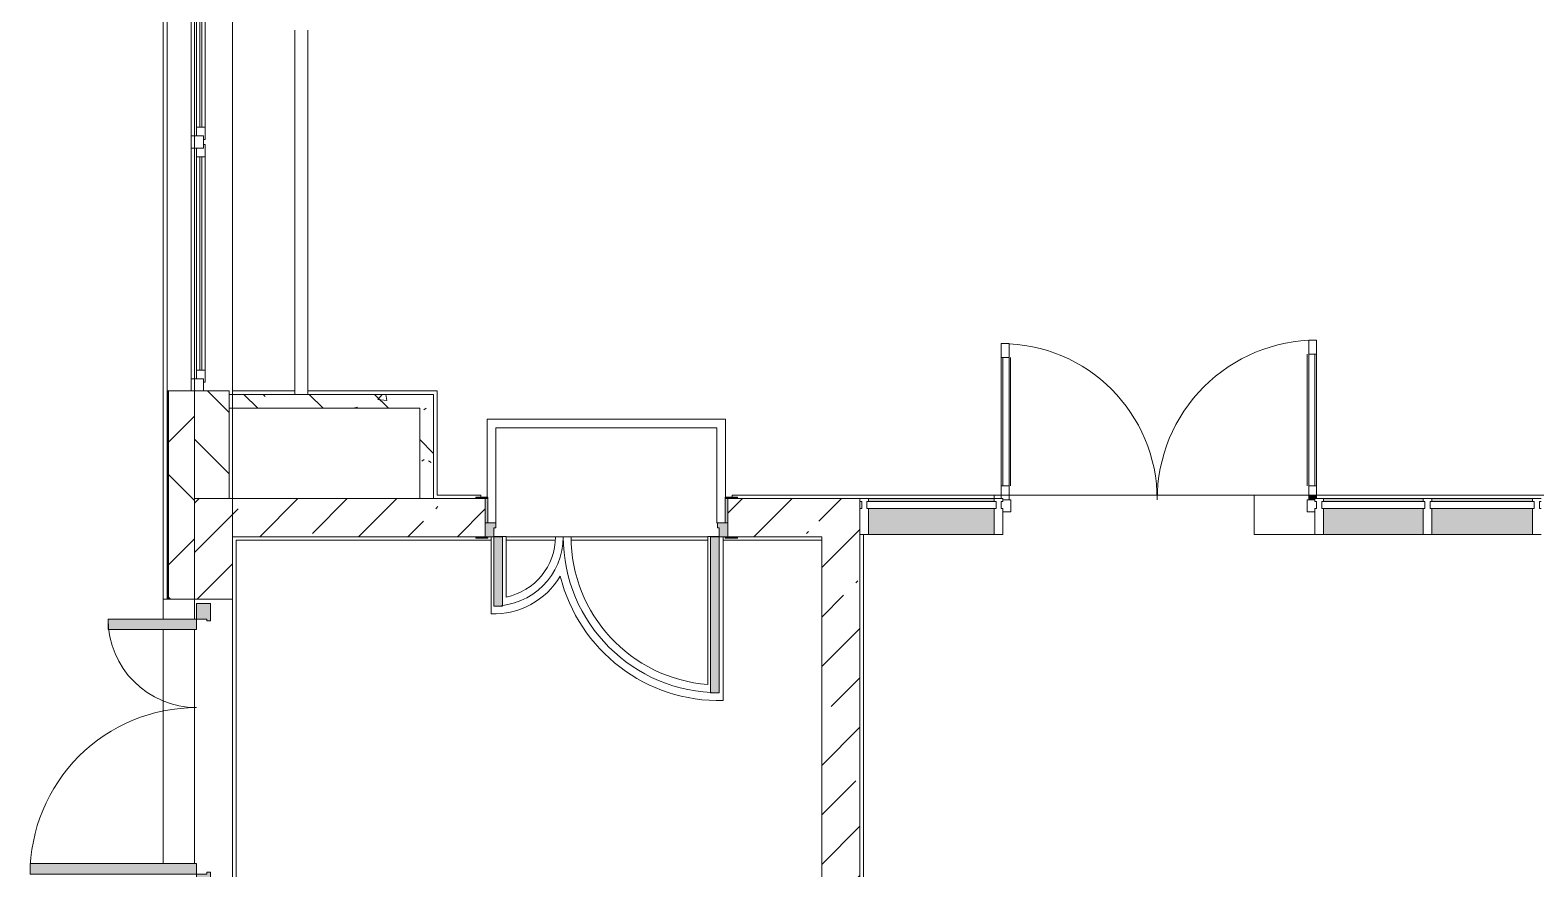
# Model space of a CAD drawing. Header units: millimetres. Extents: x 81425 to 274970, y -8553 to 29000.
# Drawn here: x 146902 to 155590, y 5765 to 10600 of the extents above; entities that cross this region are included whole.
import ezdxf

# ---------------------------------------------------------------- set-up
doc = ezdxf.new("R2010")
doc.units = ezdxf.units.MM
for name, color, linetype, lineweight, true_color in [('A-DETL-GENF-2', 7, 'Continuous', 5, 0xaaaaaa), ('A-DETL-GENF-3', 7, 'Continuous', 5, 0xe2e2e2), ('A-DOOR-5', 7, 'Continuous', 5, 0xe2e2e2), ('A-DOOR-6', 7, 'Continuous', 5, 0xaaaaaa), ('A-DOOR-FRAM-3', 7, 'Continuous', 5, 0xe2e2e2), ('A-DOOR-FRAM-4', 7, 'Continuous', 5, 0xaaaaaa), ('A-FLOR-2', 7, 'Continuous', 5, 0xaaaaaa), ('A-GLAZ-CWMG-3', 7, 'Continuous', 5, 0x383e42), ('I-WALL-5', 7, 'Continuous', 5, 0x787878)]:
    doc.layers.add(name, color=color, linetype=linetype, lineweight=lineweight, true_color=true_color)
for name, color, linetype, lineweight in [('A-GLAZ-3', 7, 'Continuous', 5), ('A-GLAZ-CURT-2', 7, 'Continuous', 5), ('A-GLAZ-CWMG-2', 7, 'Continuous', 5), ('A-WALL', 7, 'Continuous', 9), ('A-WALL-7', 7, 'Continuous', 5), ('I-WALL-3', 7, 'Continuous', 5), ('Оси', 7, 'Continuous', 9)]:
    doc.layers.add(name, color=color, linetype=linetype, lineweight=lineweight)
pattern_1 = [(45, (147960.08, 0), (-285.123, 285.123), []), (45, (148245.2, 0), (-285.123, 285.123), [504.031, -100.806, 16.764, -84.042])]
pattern_2 = [(135, (147960.1, 0), (-377.17, -377.17), [533.4, -88.9, 17.78, -88.9]), (135, (147960.1, 376.94), (-377.17, -377.17), []), (50, (147960.1, 0), (637.645, -55.787), [66.675, -733.425]), (355, (147960.1, 0), (-123.35, 668.7), [53.34, -586.74]), (100.451, (148013.2, -4.65), (514.3, 612.91), [56.665, -623.315]), (46.184, (147960.1, 177.8), (948.78, -147.15), [100.01, -1100.14]), (96.636, (148039.1, 165.5), (830.91, 866), [85, -934.97]), (351.184, (147960.1, 177.8), (830.92, 865.99), [80.01, -880.11]), (21, (148049, 133.35), (530.65, -357.928), [66.675, -733.425]), (326, (148049, 133.35), (216.31, 644.66), [53.34, -586.74]), (71.451, (148093.2, 103.5), (746.96, 286.724), [56.665, -623.315]), (37.5, (147960.08, 0), (10.8105, 295.9426), [16.764, -562.864, 16.764, -578.866, -588.962]), (37.5, (147960.08, 0), (10.8105, 295.9426), [-1175.258, 16.764, -572.198]), (7.5, (147960.08, 0), (233.869, 350.632), [16.764, -322.834, 16.764, -549.529, -224.472]), (7.5, (147960.08, 0), (233.869, 350.632), [-905.89, 16.764, -207.708]), (327.5, (147761.83, 0), (474.568, -20.051), [16.764, -205.486, 16.764, -676.656, -920.115]), (327.5, (147761.83, 0), (474.568, -20.051), [-915.67, 16.764, -903.35]), (317.5, (147672.93, 0), (518.452, 88.993), [16.764, -272.16, 16.764, -443.738, -653.415]), (317.5, (147672.93, 0), (518.452, 88.993), [-749.427, 16.764, -636.65])]

# ---------------------------------------------------------------- blocks, each defined once
blk = doc.blocks.new('120_Окно_СКБ_2Ст - 120_Окно_СКБ_2Ст 2300х2500 _мал створка справа_-22272277-1_8_3_птичка')
at = {"layer": 'A-GLAZ-3'}
for p, q in [((-1150, -127), (-1150, -57)), ((-1150, -57), (-1080, -57)), ((1150, -57), (-1150, -57)), ((-1080, -57), (-1080, -127)), ((250, -127), (250, -57)), ((250, -57), (320, -57)), ((320, -57), (320, -127)), ((1080, -127), (1080, -57)), ((1080, -57), (1150, -57)), ((1150, -57), (1150, -127)), ((-1080, -127), (-1150, -127)), ((-1150, -127), (-1100, -127)), ((-1080, -127), (-1100, -127)), ((-1100, -127), (-1100, -137)), ((-1100, -137), (270, -137)), ((270, -137), (-1100, -137)), ((250, -87), (-1080, -87)), ((-1080, -87), (-1080, -127)), ((-1030, -137), (-1030, -87)), ((-1030, -107), (200, -107)), ((200, -117), (-1030, -117)), ((200, -137), (200, -87)), ((250, -127), (250, -87)), ((320, -127), (250, -127)), ((270, -127), (250, -127)), ((270, -127), (300, -127)), ((270, -137), (270, -127)), ((320, -127), (300, -127)), ((300, -127), (300, -137)), ((300, -137), (1100, -137)), ((1100, -137), (300, -137)), ((1080, -87), (320, -87)), ((320, -87), (320, -127)), ((370, -137), (370, -87)), ((370, -107), (1030, -107)), ((1030, -117), (370, -117)), ((1030, -137), (1030, -87)), ((1080, -127), (1080, -87)), ((1150, -127), (1080, -127)), ((1100, -127), (1080, -127)), ((1100, -127), (1150, -127)), ((1100, -137), (1100, -127))]:
    blk.add_line(p, q, dxfattribs=at)
blk = doc.blocks.new('110_Дверь_СКБ_2Ст - Д-1 Лестничная клетка EIS60-24280000-1_8_3_птичка')
at = {"layer": 'A-DOOR-5'}
for points in [[(-587.5, 1010), (-637.5, 1010), (-637.5, 110), (-587.5, 110), (-587.5, 979.5)], [(662.5, 510), (612.5, 510), (612.5, 110), (662.5, 110), (662.5, 245.4)], [(697.5, 30), (702.2, -110), (712.5, -110), (712.5, 30), (702, 30)]]:
    blk.add_hatch(color=256, dxfattribs=at).paths.add_polyline_path(points)
h = blk.add_hatch(color=256, dxfattribs=at)
h.paths.add_polyline_path([(-660.8, 110), (-687.5, 105.9), (-683.4, 30), (-627.5, 31.7), (-627.5, 60), (-637.5, 60), (-637.5, 110)])
h.paths.add_polyline_path([(712.5, 110), (662.5, 109.3), (657.3, 60), (652.5, 60), (652.5, 30), (712.5, 31.7), (712.5, 109.3)])
at = {"layer": 'A-DOOR-FRAM-3'}
for points in [[(-672.5, 118), (-742.5, 118), (-742.5, 110), (-672.5, 110), (-672.5, 116.1)], [(767.5, 118), (697.5, 118), (697.5, 110), (767.5, 110)], [(-672.5, 30), (-687.5, 30), (-687.5, -110), (-672.5, -110), (-672.5, 24.8)], [(-742.5, -110), (-742.5, -118), (-672.5, -118), (-673.1, -110), (-712.5, -110)], [(702.2, -110), (697.5, -110), (702.2, -118), (767.5, -118), (767.5, -110), (712.5, -110)]]:
    blk.add_hatch(color=256, dxfattribs=at).paths.add_polyline_path(points)
at = {"layer": 'A-DOOR-6'}
for p, q in [((-637.5, 1010), (-637.5, 110)), ((-587.5, 1010), (-637.5, 1010)), ((-587.5, 110), (-587.5, 1010)), ((662.5, 510), (612.5, 510)), ((612.5, 510), (612.5, 110)), ((662.5, 110), (662.5, 510)), ((-637.5, 110), (-587.5, 110)), ((612.5, 110), (662.5, 110))]:
    blk.add_line(p, q, dxfattribs=at)
for centre, radius, start, end in [((-637.5, 110), 900, 0, 90), ((662.5, 110), 400, 90, 180)]:
    blk.add_arc(centre, radius, start, end, dxfattribs=at)
at = {"layer": 'A-DOOR-FRAM-4'}
for p, q in [((-672.5, 118), (-742.5, 118)), ((-742.5, 118), (-742.5, 110)), ((-742.5, 110), (-672.5, 110)), ((-637.5, 110), (-687.5, 110)), ((-687.5, 110), (-687.5, 30)), ((-672.5, 110), (-672.5, 118)), ((-637.5, 60), (-637.5, 110)), ((662.5, 110), (662.5, 60)), ((712.5, 110), (662.5, 110)), ((767.5, 118), (697.5, 118)), ((697.5, 118), (697.5, 110)), ((697.5, 110), (767.5, 110)), ((712.5, 30), (712.5, 110)), ((767.5, 110), (767.5, 118)), ((-687.5, 30), (-627.5, 30)), ((-672.5, 30), (-687.5, 30)), ((-687.5, 30), (-687.5, -110)), ((-672.5, -110), (-672.5, 30)), ((-627.5, 60), (-637.5, 60)), ((-627.5, 30), (-627.5, 60)), ((662.5, 60), (652.5, 60)), ((652.5, 60), (652.5, 30)), ((652.5, 30), (712.5, 30)), ((712.5, 30), (697.5, 30)), ((697.5, 30), (697.5, -110)), ((712.5, -110), (712.5, 30)), ((-672.5, -110), (-742.5, -110)), ((-742.5, -110), (-742.5, -118)), ((-742.5, -118), (-672.5, -118)), ((-687.5, -110), (-672.5, -110)), ((-672.5, -118), (-672.5, -110)), ((697.5, -110), (712.5, -110)), ((767.5, -110), (697.5, -110)), ((697.5, -110), (697.5, -118)), ((697.5, -118), (767.5, -118)), ((767.5, -118), (767.5, -110))]:
    blk.add_line(p, q, dxfattribs=at)
blk = doc.blocks.new('110_Дверь_СКБ_2Ст_Наружная - ДН-1_л__ Двухстворчатая 1350 х3200 _ЛК_ в свету с верхним остеклением 2-22796854-1_8_3_птичка')
at = {"layer": 'A-DOOR-5'}
for points in [[(-715.5, 101), (-715.5, -91), (-655.5, -91), (-655.5, 869), (-715.5, 869)], [(694.5, -79), (694.5, -91), (754.5, -91), (754.5, 419), (694.5, 419), (694.5, -12.6)]]:
    blk.add_hatch(color=256, dxfattribs=at).paths.add_polyline_path(points)
h = blk.add_hatch(color=256, dxfattribs=at)
h.paths.add_polyline_path([(-805.5, -171), (-705.5, -171), (-705.5, -151), (-715.5, -151), (-715.5, -91), (-805.5, -91)])
h.paths.add_polyline_path([(744.5, -171), (844.5, -171), (844.5, -91), (754.5, -91), (754.5, -151), (744.5, -151)])
at = {"layer": 'A-DOOR-6'}
for p, q in [((-715.5, 869), (-715.5, -91)), ((-655.5, 869), (-715.5, 869)), ((-655.5, -91), (-655.5, 869)), ((754.5, 419), (694.5, 419)), ((694.5, 419), (694.5, -91)), ((754.5, -91), (754.5, 419)), ((-715.5, -91), (-655.5, -91)), ((694.5, -91), (754.5, -91))]:
    blk.add_line(p, q, dxfattribs=at)
for centre, radius, start, end in [((-715.5, -91), 960, 0, 90), ((754.5, -91), 510, 90, 180)]:
    blk.add_arc(centre, radius, start, end, dxfattribs=at)
at = {"layer": 'A-DOOR-FRAM-4'}
for p, q in [((-715.5, -91), (-805.5, -91)), ((-805.5, -91), (-805.5, -171)), ((-805.5, -171), (-705.5, -171)), ((-715.5, -151), (-715.5, -91)), ((-705.5, -151), (-715.5, -151)), ((-705.5, -171), (-705.5, -151)), ((754.5, -151), (744.5, -151)), ((744.5, -151), (744.5, -171)), ((744.5, -171), (844.5, -171)), ((754.5, -91), (754.5, -151)), ((844.5, -91), (754.5, -91)), ((844.5, -171), (844.5, -91))]:
    blk.add_line(p, q, dxfattribs=at)
blk = doc.blocks.new('Системная панель - Стекло - 40мм-31924845-1_8_3_птичка')
at = {"layer": 'A-GLAZ-CURT-2'}
for p, q in [((300, 40), (-300, 40)), ((-300, 40), (-300, 0)), ((-300, 0), (300, 0)), ((300, 0), (300, 40))]:
    blk.add_line(p, q, dxfattribs=at)
blk = doc.blocks.new('Прямоугольный импост - Импост структурный с накладкой - 190мм-31923628-1_8_3_птичка')
at = {"layer": 'A-GLAZ-CWMG-3'}
for points in [[(7030, 7883), (7610, 7883), (7610, 7900), (7030, 7900)], [(7610, 7693), (7610, 7843), (7030, 7843), (7030, 7693), (7312, 7693)]]:
    blk.add_hatch(color=256, dxfattribs=at).paths.add_polyline_path(points)
at = {"layer": 'A-GLAZ-CWMG-2'}
for p, q in [((7030, 7900), (7610, 7900)), ((7030, 7693), (7610, 7693))]:
    blk.add_line(p, q, dxfattribs=at)
blk = doc.blocks.new('Прямоугольный импост - Импост структурный с накладкой - 190мм-31924846-1_8_3_птичка')
at = {"layer": 'A-GLAZ-CWMG-2'}
for p, q in [((-50, 0), (-50, 17)), ((-50, 17), (0, 17)), ((-40, 0), (-50, 0)), ((-40, -40), (-40, 0)), ((0, 0), (-10, 0)), ((-10, 0), (-10, -40)), ((0, 17), (0, 0)), ((-50, -190), (-50, -40)), ((-50, -40), (-40, -40)), ((-10, -40), (0, -40)), ((0, -40), (0, -190)), ((0, -190), (-50, -190))]:
    blk.add_line(p, q, dxfattribs=at)
blk = doc.blocks.new('Прямоугольный импост - Импост структурный с накладкой - 190мм-31924841-1_8_3_птичка')
at = {"layer": 'A-GLAZ-CWMG-2'}
for p, q in [((-25, 0), (-25, 17)), ((-25, 17), (25, 17)), ((-15, 0), (-25, 0)), ((-15, -40), (-15, 0)), ((25, 0), (15, 0)), ((15, 0), (15, -40)), ((25, 17), (25, 0)), ((-25, -190), (-25, -40)), ((-25, -40), (-15, -40)), ((15, -40), (25, -40)), ((25, -40), (25, -190)), ((25, -190), (-25, -190))]:
    blk.add_line(p, q, dxfattribs=at)
blk = doc.blocks.new('Прямоугольный импост - Импост структурный с накладкой - 190мм-32633541-1_8_3_птичка')
at = {"layer": 'A-GLAZ-CWMG-2'}
for p, q in [((0, 17), (-50, 17)), ((-50, 17), (-50, 0)), ((-50, 0), (-40, 0)), ((-40, 0), (-40, -40)), ((-10, -40), (-10, 0)), ((-10, 0), (0, 0)), ((-40, -40), (-50, -40)), ((-50, -40), (-50, -190)), ((0, -40), (-10, -40)), ((-50, -190), (0, -190))]:
    blk.add_line(p, q, dxfattribs=at)
blk = doc.blocks.new('Системная панель - Стекло - 40мм-31924851-1_8_3_птичка')
at = {"layer": 'A-GLAZ-CURT-2'}
for p, q in [((297.5, 40), (-297.5, 40)), ((-297.5, 40), (-297.5, 0)), ((-297.5, 0), (297.5, 0)), ((297.5, 0), (297.5, 40))]:
    blk.add_line(p, q, dxfattribs=at)
blk = doc.blocks.new('Дверь_Витражная_остекление_ - ДВН_CОШ в витраже В-6-31924853-1_8_3_птичка')
at = {"layer": 'A-DETL-GENF-3'}
blk.add_hatch(color=256, dxfattribs=at).paths.add_polyline_path([(-900, -10), (-900, -17), (-910, -17), (-910, -37), (-865, -37), (-865, -10)])
at = {"layer": 'A-DETL-GENF-2'}
for p, q in [((-900, 60), (-855, 60)), ((-855, 60), (-855, -10)), ((900, 60), (855, 60)), ((855, 60), (855, -10)), ((-910, -930), (-910, -17)), ((-910, -17), (-910, -930)), ((-865, -10), (-900, -10)), ((-865, -10), (-900, -10)), ((-855, -10), (-900, -10)), ((-865, -930), (-865, -10)), ((-865, -930), (-865, -10)), ((855, -10), (900, -10)), ((865, -10), (900, -10)), ((865, -910), (865, -10)), ((865, -10), (865, -910)), ((900, -10), (865, -10)), ((910, -910), (910, -17)), ((910, -910), (910, -17)), ((-910, -90), (-865, -90)), ((-900, -850), (-900, -90)), ((-856, -850), (-856, -90)), ((856, -830), (856, -90)), ((910, -90), (865, -90)), ((900, -830), (900, -90)), ((-910, -850), (-865, -850)), ((910, -830), (865, -830)), ((-910, -930), (-865, -930)), ((-910, -930), (-865, -930)), ((910, -910), (865, -910)), ((865, -910), (910, -910))]:
    blk.add_line(p, q, dxfattribs=at)
at = {"layer": 'A-DOOR-6'}
for p, q in [((-910, -930), (-910, -17)), ((910, -910), (910, -17))]:
    blk.add_line(p, q, dxfattribs=at)
for centre, radius, start, end in [((-910, -10), 920, 270, 0), ((910, -10), 900, 180, 270)]:
    blk.add_arc(centre, radius, start, end, dxfattribs=at)
blk = doc.blocks.new('Системная панель - Стекло - 40мм-31924990-1_8_3_птичка')
at = {"layer": 'A-GLAZ-CURT-2'}
h = blk.add_hatch(dxfattribs=at)
h.set_pattern_fill('FP_198', color=256, style=0, pattern_type=2)
h.set_pattern_definition([(225, (4642.5, 7383), (1414.2, -1414.2), [1000, -3000]), (225, (5642.5, 7883), (1414.2, -1414.2), [3000, -1000]), (225, (3642.5, 8383), (1414.2, -1414.2), [1000, -3000])])
h.paths.add_polyline_path([(-362.5, 40), (-372.5, 40), (-372.5, 0), (372.5, 0), (372.5, 40), (331.6, 40)])
for p, q in [((372.5, 40), (-372.5, 40)), ((-372.5, 40), (-372.5, 0)), ((-372.5, 0), (372.5, 0)), ((372.5, 0), (372.5, 40))]:
    blk.add_line(p, q, dxfattribs=at)
blk = doc.blocks.new('Прямоугольный импост - Импост структурный с накладкой - 190мм-23800918-1_8_3_птичка')
at = {"layer": 'A-GLAZ-CWMG-3'}
for points in [[(3812.3, 7883), (4505, 7883), (4505, 7900), (3780, 7900), (3780, 7883)], [(3805.6, 7693), (4505, 7693), (4505, 7843), (3780, 7843), (3780, 7693)]]:
    blk.add_hatch(color=256, dxfattribs=at).paths.add_polyline_path(points)
at = {"layer": 'A-GLAZ-CWMG-2'}
for p, q in [((3780, 7900), (4505, 7900)), ((3780, 7693), (4505, 7693))]:
    blk.add_line(p, q, dxfattribs=at)
blk = doc.blocks.new('Прямоугольный импост - Импост структурный с накладкой - 190мм-31923825-1_8_3_птичка')
at = {"layer": 'A-GLAZ-CWMG-3'}
for points in [[(6980, 7883), (6980, 7900), (6405, 7900), (6405, 7883)], [(6980, 7693), (6980, 7843), (6405, 7843), (6405, 7693)]]:
    blk.add_hatch(color=256, dxfattribs=at).paths.add_polyline_path(points)
at = {"layer": 'A-GLAZ-CWMG-2'}
for p, q in [((6405, 7900), (6980, 7900)), ((6405, 7693), (6980, 7693))]:
    blk.add_line(p, q, dxfattribs=at)
blk = doc.blocks.new('Прямоугольный импост - Импост структурный с накладкой - 190мм-31924844-1_8_3_птичка')
at = {"layer": 'A-GLAZ-CWMG-2'}
for p, q in [((-25, 0), (-25, 17)), ((-25, 17), (25, 17)), ((-15, 0), (-25, 0)), ((-15, -40), (-15, 0)), ((25, 0), (15, 0)), ((15, 0), (15, -40)), ((25, 17), (25, 0)), ((-25, -190), (-25, -40)), ((-25, -40), (-15, -40)), ((15, -40), (25, -40)), ((25, -40), (25, -190)), ((25, -190), (-25, -190))]:
    blk.add_line(p, q, dxfattribs=at)
blk = doc.blocks.new('Зашивка приборов отопления14 - Зашивка приборов отопления-33280456-1_8_3_птичка')
at = {"layer": 'A-WALL-7'}
for p, q in [((37471.9, 23439), (35371.9, 23439)), ((35371.9, 23079), (37471.9, 23079)), ((37471.9, 23079), (35371.9, 23079)), ((35371.9, 23004), (37471.9, 23004))]:
    blk.add_line(p, q, dxfattribs=at)

msp = doc.modelspace()

# ---------------------------------------------------------------- hatches: boundary and pattern name
at = {"layer": 'A-WALL-7'}
h = msp.add_hatch(dxfattribs=at)
h.set_pattern_fill('FP_83', color=256, style=0, pattern_type=2)
h.set_pattern_definition([(45, (147960.1, 0), (-353.553, 353.553), []), (135, (147960.1, 0), (-353.553, -353.553), [])])
h.paths.add_polyline_path([(147850.1, -100), (147850.1, 3670), (147700.1, 3670), (147700.1, -100)])
h.paths.add_polyline_path([(147700.1, 5220), (147850.1, 5220), (147850.1, 5620), (147700.1, 5620), (147700.1, 5520)])
h.paths.add_polyline_path([(147700.1, 7320), (147850.1, 7320), (147850.1, 8520), (147700.1, 8520), (147700.1, 7544.6)])
h.paths.add_polyline_path([(147760.7, 10820), (147850.1, 10820), (147850.1, 12220), (147700.1, 12220), (147700.1, 10820)])
h.paths.add_polyline_path([(147850.1, 13120), (147849.5, 15350), (147700.1, 15350), (147700.1, 13120), (147805.8, 13120)])
h = msp.add_hatch(dxfattribs=at)
h.set_pattern_fill('FP_94', color=256, style=0, pattern_type=2)
h.set_pattern_definition([(135, (147960.08, 0), (-176.7767, -176.7767), [])])
h.paths.add_polyline_path([(148050.1, 7900), (148050.1, 8520), (147850.1, 8520), (147850.1, 7900)])
h.paths.add_polyline_path([(148050.1, 10820), (148050.1, 10900), (147850.1, 10900), (147850.1, 10820)])
h.paths.add_polyline_path([(147850.1, 11400), (148050.1, 11400), (148050.1, 12220), (147850.1, 12220), (147850.1, 12143.8)])
h.paths.add_polyline_path([(147959.4, 13120), (148050.1, 13120), (148050.1, 14700), (147850.1, 14700), (147850.1, 13120), (147946.6, 13120)])
at = {"layer": 'I-WALL-3'}
h = msp.add_hatch(dxfattribs=at)
h.set_pattern_fill('FP_63', color=256, style=0, pattern_type=2)
h.set_pattern_definition(pattern_1)
h.paths.add_polyline_path([(147850.1, -100), (148070.1, -100), (148070.1, 3670), (147850.1, 3670), (147850.1, 1795.6)])
h.paths.add_polyline_path([(147850.1, 5220), (148070.1, 5220), (148070.1, 5620), (147850.1, 5620), (147850.1, 5400)])
h.paths.add_polyline_path([(147850.1, 7320), (148070.1, 7320), (148070.1, 7900), (147850.1, 7900), (147850.1, 7544.6)])
h = msp.add_hatch(dxfattribs=at)
h.set_pattern_fill('FP_63', color=256, style=0, pattern_type=2)
h.set_pattern_definition(pattern_1)
h.paths.add_polyline_path([(148765.8, 7680), (149528.3, 7680), (149528.3, 7900), (148070.1, 7900), (148070.1, 7680), (148505.1, 7680)])
h.paths.add_polyline_path([(150953.3, 7680), (151470.1, 7680), (151470.1, 7900), (150928.3, 7900), (150928.3, 7680)])
h = msp.add_hatch(dxfattribs=at)
h.set_pattern_fill('FP_63', color=256, style=0, pattern_type=2)
h.set_pattern_definition(pattern_1)
h.paths.add_polyline_path([(151690.1, 120), (151690.1, 7900), (151470.1, 7900), (151470.1, 120), (151623.8, 120)])
at = {"layer": 'I-WALL-5'}
h = msp.add_hatch(dxfattribs=at)
h.set_pattern_fill('FP_92', color=256, style=0, pattern_type=2)
h.set_pattern_definition(pattern_2)
h.paths.add_polyline_path([(148050.1, 8420), (149150.1, 8420), (149150.1, 8500), (148050.1, 8500), (148050.1, 8445.5)])
h = msp.add_hatch(dxfattribs=at)
h.set_pattern_fill('FP_92', color=256, style=0, pattern_type=2)
h.set_pattern_definition(pattern_2)
h.paths.add_polyline_path([(149230.1, 7900), (149230.1, 8500), (149150.1, 8500), (149150.1, 7900)])

# ---------------------------------------------------------------- linework, layer by layer
at = {"layer": 'A-FLOR-2'}
for p, q in [((148070.1, 10600), (148070.1, 8520)), ((148430.1, 8520), (148430.1, 10600)), ((148070.1, 8520), (148430.1, 8520)), ((148505.1, 8520), (149250.1, 8520)), ((149250.1, 8520), (149250.1, 7920)), ((149538.6, 8358.3), (149538.6, 7908)), ((150913.9, 8358.3), (149538.6, 8358.3)), ((150913.9, 7908), (150913.9, 8358.3)), ((149588.6, 7758.3), (149588.6, 8308.3)), ((149588.6, 8308.3), (150863.9, 8308.3)), ((150863.9, 8308.3), (150863.9, 7758.3)), ((149250.1, 7920), (149503.3, 7920)), ((149503.3, 7920), (149503.3, 7908)), ((150953.3, 7908), (150953.3, 7920)), ((150953.3, 7920), (163700.1, 7920)), ((152465.1, 7920), (152465.1, 7900)), ((153965.1, 7693), (153965.1, 7920)), ((149561.4, 7660), (148090.1, 7660)), ((148090.1, 7660), (148090.1, 5520)), ((149561.4, 7680), (149561.4, 7235.3)), ((149648.4, 7680.7), (149578.3, 7680.7)), ((149648.4, 7332), (149648.4, 7680.7)), ((149648.4, 7680), (149933.3, 7680)), ((149931.6, 7660), (149648.4, 7660)), ((150023.3, 7680), (149933.3, 7680)), ((150023.3, 7680), (150811.7, 7680)), ((150811.7, 7660), (150024.4, 7660)), ((150878.3, 7680.7), (150811.7, 7680.7)), ((150811.7, 7680.7), (150811.7, 6827.6)), ((150901.7, 6735.3), (150901.7, 7680)), ((151470.1, 7660), (150901.7, 7660)), ((151710.1, 7693), (151710.1, 520)), ((154315.1, 7693), (153965.1, 7693))]:
    msp.add_line(p, q, dxfattribs=at)
for centre, radius, start, end in [((149578.3, 7680), 355, 281.38448, 360), ((150878.3, 7680), 855, 180, 265.5304), ((149578.3, 7680), 445, 267.81908, 329.31464), ((150878.3, 7680), 945, 193.90489, 271.41706)]:
    msp.add_arc(centre, radius, start, end, dxfattribs=at)
at = {"layer": 'A-WALL'}
for p, q in [((147697.1, 8520), (147697.1, 7320)), ((147700.1, 8520), (147700.1, 7320)), ((147850.1, 7320), (147850.1, 8520)), ((148050.1, 8500), (148050.1, 8420)), ((148050.1, 7900), (147850.1, 7900)), ((149150.1, 7900), (149230.1, 7900))]:
    msp.add_line(p, q, dxfattribs=at)
at = {"layer": 'A-WALL-7'}
for p, q in [((147670.1, 7205), (147670.1, 15380)), ((147692.1, 15358), (147692.1, 7320)), ((147850.1, 10820), (147850.1, 8520)), ((148050.1, 8520), (147692.1, 8520)), ((148050.1, 8500), (148050.1, 8520)), ((148050.1, 7900), (148050.1, 8420)), ((147670.1, 7320), (147850.1, 7320)), ((147850.1, 7320), (147850.1, 7205)), ((147670.1, 5795), (147670.1, 7145)), ((147850.1, 7145), (147850.1, 5795))]:
    msp.add_line(p, q, dxfattribs=at)
at = {"layer": 'I-WALL-3'}
for p, q in [((148070.1, 10900), (148070.1, 8500)), ((149230.1, 8500), (148050.1, 8500)), ((149230.1, 7900), (149230.1, 8500)), ((148050.1, 8420), (149150.1, 8420)), ((148070.1, 8420), (148070.1, 7900)), ((149150.1, 8420), (149150.1, 7900)), ((149150.1, 7900), (148050.1, 7900)), ((149473.3, 7900), (149230.1, 7900)), ((151690.1, 7900), (150983.3, 7900)), ((151690.1, -100), (151690.1, 7900)), ((148070.1, 7680), (149473.3, 7680)), ((148070.1, 7680), (148070.1, 5520)), ((150983.3, 7680), (151470.1, 7680)), ((151470.1, 7680), (151470.1, 535)), ((147850.1, 7320), (148070.1, 7320)), ((147850.1, 7205), (147850.1, 7320)), ((147850.1, 5795), (147850.1, 7145))]:
    msp.add_line(p, q, dxfattribs=at)
at = {"layer": 'Оси'}
msp.add_line((148070.1, 5439), (148070.1, 15380), dxfattribs=at)

# ---------------------------------------------------------------- block references
at = {"layer": 'A-DOOR-6'}
for name, p, rotation in [('Дверь_Витражная_остекление_ - ДВН_CОШ в витраже В-6-31924853-1_8_3_птичка', (153415.1, 7883), 180), ('110_Дверь_СКБ_2Ст - Д-1 Лестничная клетка EIS60-24280000-1_8_3_птичка', (150240.8, 7790), 180), ('110_Дверь_СКБ_2Ст_Наружная - ДН-1_л__ Двухстворчатая 1350 х3200 _ЛК_ в свету с верхним остеклением 2-22796854-1_8_3_птичка', (147771.1, 6450.5), 89.99999999999991)]:
    msp.add_blockref(name, p, dxfattribs=dict(at, rotation=rotation))
at = {"layer": 'A-GLAZ-3', "rotation": 89.99999999999991}
msp.add_blockref('120_Окно_СКБ_2Ст - 120_Окно_СКБ_2Ст 2300х2500 _мал створка справа_-22272277-1_8_3_птичка', (147775.1, 9670), dxfattribs=at)
at = {"layer": 'A-GLAZ-CURT-2', "rotation": 180}
for name, p in [('Системная панель - Стекло - 40мм-31924990-1_8_3_птичка', (152102.6, 7883)), ('Системная панель - Стекло - 40мм-31924851-1_8_3_птичка', (154652.6, 7883)), ('Системная панель - Стекло - 40мм-31924845-1_8_3_птичка', (155280.1, 7883))]:
    msp.add_blockref(name, p, dxfattribs=at)
at = {"layer": 'A-GLAZ-CWMG-2', "extrusion": (0, 0, -1)}
for name, p in [('Прямоугольный импост - Импост структурный с накладкой - 190мм-31924846-1_8_3_птичка', (-151690.1, 7883)), ('Прямоугольный импост - Импост структурный с накладкой - 190мм-31924841-1_8_3_птичка', (-152490.1, 7883)), ('Прямоугольный импост - Импост структурный с накладкой - 190мм-31924841-1_8_3_птичка', (-154340.1, 7883)), ('Прямоугольный импост - Импост структурный с накладкой - 190мм-31924844-1_8_3_птичка', (-154965.1, 7883))]:
    msp.add_blockref(name, p, dxfattribs=at)
at = {"layer": 'A-GLAZ-CWMG-2'}
for name, p in [('Прямоугольный импост - Импост структурный с накладкой - 190мм-23800918-1_8_3_птичка', (147960.1, 0)), ('Прямоугольный импост - Импост структурный с накладкой - 190мм-31923825-1_8_3_птичка', (147960.1, 0)), ('Прямоугольный импост - Импост структурный с накладкой - 190мм-31923628-1_8_3_птичка', (147960.1, 0)), ('Прямоугольный импост - Импост структурный с накладкой - 190мм-32633541-1_8_3_птичка', (155620.1, 7883))]:
    msp.add_blockref(name, p, dxfattribs=at)
at = {"layer": 'A-WALL-7', "rotation": 90.0000000000001}
msp.add_blockref('Зашивка приборов отопления14 - Зашивка приборов отопления-33280456-1_8_3_птичка', (171509.1, -26871.9), dxfattribs=at)

doc.saveas('drawing.dxf')
